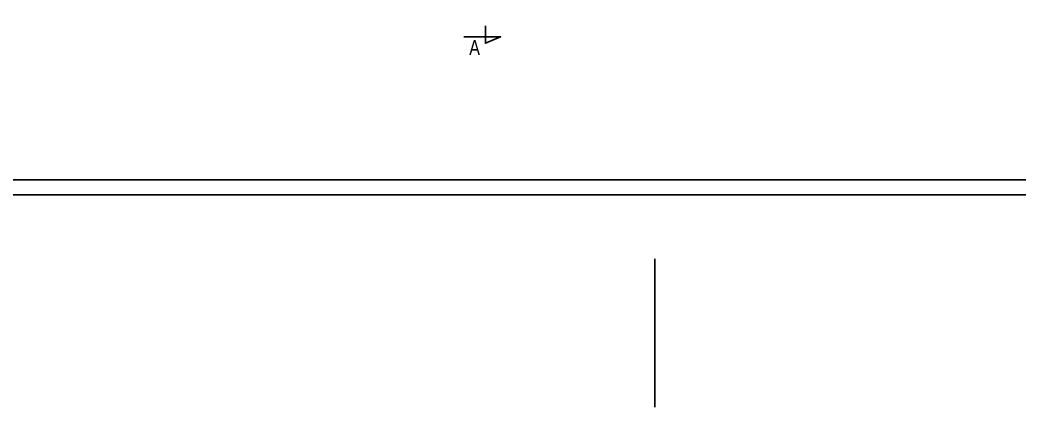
# Model space of a CAD drawing. Header units: millimetres. Extents: x -1069826 to 2704411, y -432732 to 412301.
# Drawn here: x 707963 to 724448, y -28765 to -22375 of the extents above; entities that cross this region are included whole.
import ezdxf
from ezdxf.enums import TextEntityAlignment as Align

# ---------------------------------------------------------------- set-up
doc = ezdxf.new("R2010")
doc.units = ezdxf.units.MM
doc.header["$LTSCALE"] = 1000
doc.header["$MEASUREMENT"] = 0
for name, color, linetype in [('0-RAM-L', 7, 'Continuous'), ('0-RAM-T', 7, 'Continuous'), ('0-T', 7, 'Continuous')]:
    doc.layers.add(name, color=color, linetype=linetype)
doc.styles.add('CDMSTYLE', font='CDMSIMPL', dxfattribs={"width": 0.8, "bigfont": 'CDMBIGPL'})

msp = doc.modelspace()

# ---------------------------------------------------------------- linework, layer by layer
at = {"layer": '0-RAM-L', "color": 3, "linetype": 'Continuous'}
for points in [[(705892.8383, -25262.6706), (739292.2767, -25262.6706), (739292.2767, -10412.6706), (705892.8383, -10412.6706)], [(707023.8921, -25012.6706), (739042.2767, -25012.6706), (739042.2767, -10662.6706), (707023.8921, -10662.6706)]]:
    msp.add_lwpolyline(points, close=True, dxfattribs=at)
at = {"layer": '0-RAM-T', "color": 4, "linetype": 'Continuous', "extrusion": (0, 1.22461e-16, -1)}
msp.add_lwpolyline([(-715286.0621, -22652.4409), (-715893.205, -22652.4409), (-715643.205, -22759.5837), (-715643.205, -22473.8694)], dxfattribs=at)
at = {"layer": '0-T', "color": 40, "linetype": 'Continuous'}
msp.add_line((718440.205, -28765.3201), (718440.205, -26317.5058), dxfattribs=at)

# ---------------------------------------------------------------- texts
at = {"layer": '0-RAM-T', "color": 4, "linetype": 'Continuous', "style": 'CDMSTYLE', "width": 0.8}
msp.add_text('A', height=250, dxfattribs=at).set_placement((715464.6335, -22831.0123), align=Align.MIDDLE)

doc.saveas('drawing.dxf')
